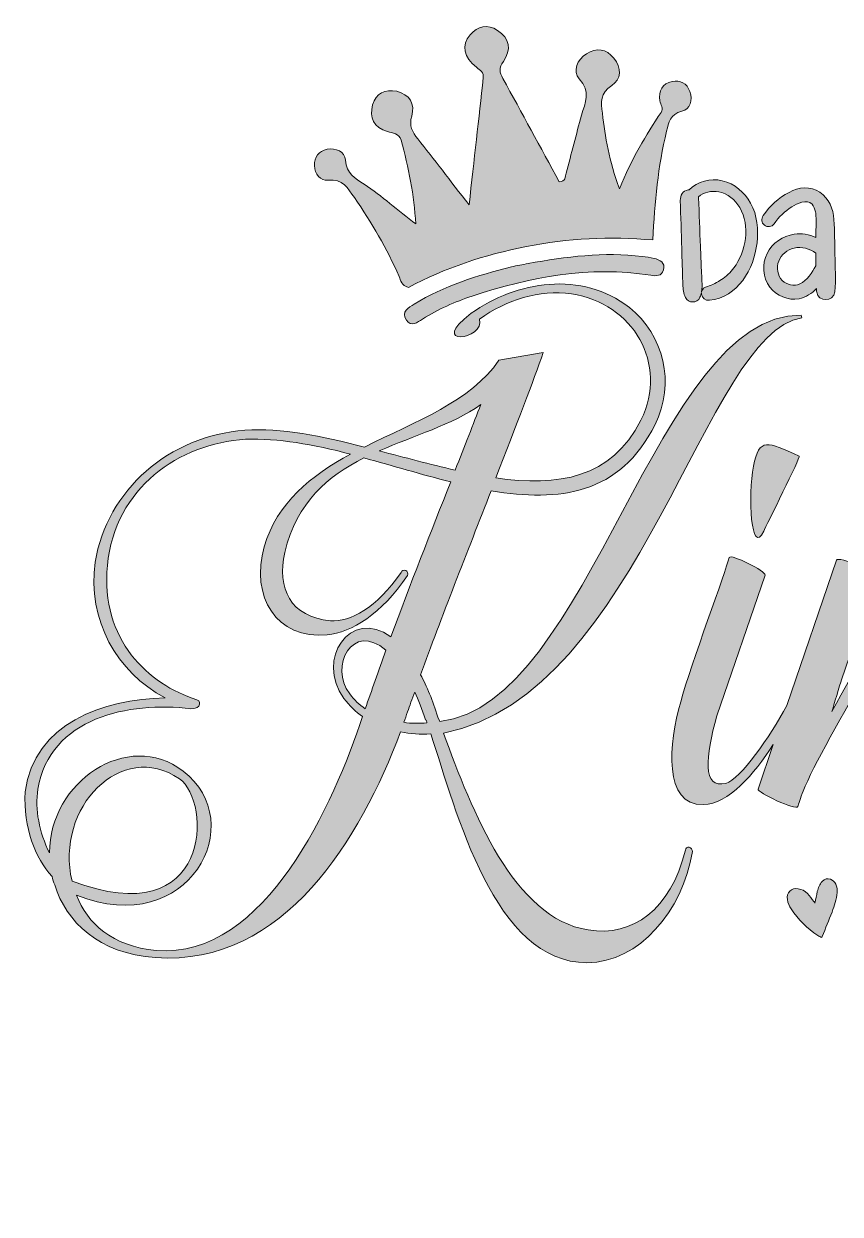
# Model space of a CAD drawing. Header units: inches. Extents: x 51 to 1030, y -1015 to -86.
# Drawn here: x 51 to 689, y -1015 to -86 of the extents above; entities that cross this region are included whole.
import ezdxf

# ---------------------------------------------------------------- set-up
doc = ezdxf.new("R2010")
doc.units = ezdxf.units.IN
doc.header["$MEASUREMENT"] = 0
doc.layers.add('Layer 1', color=7, linetype='Continuous')

# ---------------------------------------------------------------- blocks, each defined once
blk = doc.blocks.new('block 2')
at = {"layer": 'Layer 1', "true_color": 0xffffff}
h = blk.add_hatch(color=7, dxfattribs=at)
h.dxf.hatch_style = 2
edge = h.paths.add_edge_path()
edge.add_spline(control_points=[(288.86, -208.5), (300.47, -207.04), (304.36, -214.8), (309.37, -222.02), (322.89, -241.48), (334.76, -261.87), (344.27, -283.61), (345.65, -286.76), (346.2, -290.65), (351.51, -292.19), (379.96, -276.92), (411.08, -266.65), (443.63, -260.18), (476.07, -253.73), (508.71, -252.28), (542.31, -255.12), (543.97, -225.57), (546.27, -197.61), (553.05, -170.26), (554.79, -163.26), (555.87, -157), (564.91, -154.69), (571.66, -152.97), (573.7, -146.08), (571.24, -139.25), (568.97, -132.98), (563.76, -129.98), (557.43, -131.44), (549.91, -133.17), (546.36, -138.46), (547.9, -146.48), (548.47, -149.48), (550.76, -152.6), (548.82, -155.52), (536.92, -173.44), (525.58, -191.69), (516.32, -215.12), (508.26, -193.16), (505.17, -174.8), (502.93, -156.18), (501.89, -147.59), (500.8, -140.5), (510.34, -134.53), (517.79, -129.86), (518.1, -120.72), (512, -113.27), (506.03, -105.99), (498.27, -104.74), (490.52, -109.78), (483.37, -114.43), (479.48, -123.26), (484.96, -129.34), (493.95, -139.33), (489.48, -147.98), (486.75, -157.69), (482.52, -172.71), (478.75, -187.85), (474.72, -202.93), (473.98, -205.71), (474.35, -209.45), (469.29, -209.76), (454.7, -182.96), (440.07, -155.95), (425.25, -129.05), (422.64, -124.3), (422.11, -120.78), (425.67, -115.8), (432.16, -106.76), (430.51, -97.74), (421.17, -91.55), (413.45, -86.43), (405.65, -88.05), (399.68, -95.14), (392.85, -103.25), (394.62, -112.53), (404.59, -120.34), (407.56, -122.66), (410.49, -124.39), (410.01, -128.63), (406.47, -160.43), (402.9, -192.22), (398.93, -227.69), (383.98, -208.43), (371.61, -192.24), (358.93, -176.3), (354.6, -170.86), (351.87, -166.19), (354.19, -158.38), (356.96, -149.07), (352.36, -141.4), (342.52, -139.11), (333.59, -137.04), (326.09, -140.7), (323.65, -149.77), (321.01, -159.61), (324.48, -167.45), (335.15, -170.44), (339.43, -171.64), (344.34, -171.77), (345.8, -177.1), (351.63, -198.39), (356.08, -219.93), (357.31, -242.52), (343.39, -232.15), (331.02, -220.8), (317.02, -211.58), (310.04, -206.98), (303.02, -203.44), (302.43, -192.9), (302.04, -186.06), (294.89, -182.97), (288.03, -184.36), (281.73, -185.63), (278.1, -190.47), (278.2, -197.01), (278.31, -203.75), (282.85, -209.25), (288.86, -208.5)], knot_values=[0, 0, 0, 0, 1, 1, 1, 2, 2, 2, 3, 3, 3, 4, 4, 4, 5, 5, 5, 6, 6, 6, 7, 7, 7, 8, 8, 8, 9, 9, 9, 10, 10, 10, 11, 11, 11, 12, 12, 12, 13, 13, 13, 14, 14, 14, 15, 15, 15, 16, 16, 16, 17, 17, 17, 18, 18, 18, 19, 19, 19, 20, 20, 20, 21, 21, 21, 22, 22, 22, 23, 23, 23, 24, 24, 24, 25, 25, 25, 26, 26, 26, 27, 27, 27, 28, 28, 28, 29, 29, 29, 30, 30, 30, 31, 31, 31, 32, 32, 32, 33, 33, 33, 34, 34, 34, 35, 35, 35, 36, 36, 36, 37, 37, 37, 38, 38, 38, 39, 39, 39, 39], degree=3, periodic=1)
h = blk.add_hatch(color=7, dxfattribs=at)
h.dxf.hatch_style = 2
edge = h.paths.add_edge_path()
edge.add_spline(control_points=[(569.9, -216.06), (565.71, -216.84), (563.65, -220.15), (563.77, -224.19), (564.14, -236.74), (564.5, -249.28), (564.88, -261.82), (565.07, -267.94), (565.25, -274.05), (565.44, -280.17), (565.54, -283.38), (565.58, -286.6), (565.74, -289.81), (565.9, -293.06), (566.33, -296.98), (567.81, -299.92), (570.15, -304.56), (576.99, -304.86), (579.12, -299.81), (579.61, -298.65), (579.97, -297.43), (580.22, -296.18), (580.18, -296.6), (580.18, -297.04), (580.24, -297.5), (580.67, -300.53), (583.48, -302.47), (586.43, -302.16), (608.7, -299.86), (621.41, -277.87), (623.64, -257.42), (624.77, -247.02), (623.91, -235.74), (618.68, -226.48), (613.86, -217.95), (606.21, -211.15), (596.52, -208.87), (587.35, -206.72), (577.31, -209.4), (570.64, -215.98), (570.39, -215.99), (570.14, -216.02), (569.9, -216.06)], knot_values=[0, 0, 0, 0, 1, 1, 1, 2, 2, 2, 3, 3, 3, 4, 4, 4, 5, 5, 5, 6, 6, 6, 7, 7, 7, 8, 8, 8, 9, 9, 9, 10, 10, 10, 11, 11, 11, 12, 12, 12, 13, 13, 13, 14, 14, 14, 14], degree=3, periodic=1)
edge = h.paths.add_edge_path()
edge.add_spline(control_points=[(593.74, -217.5), (600.68, -218.72), (606.6, -223.88), (610.11, -229.81), (618.54, -244.02), (614.98, -264.06), (605.55, -276.92), (602.84, -280.61), (599.71, -283.46), (595.91, -286.07), (592.97, -288.09), (588.64, -290.37), (584.91, -291.31), (582.7, -291.86), (580.88, -293.36), (580.35, -295.45), (581.25, -290.11), (580.42, -284.18), (580.23, -279.02), (579.99, -272.75), (579.75, -266.49), (579.51, -260.22), (579.02, -247.55), (578.53, -234.87), (578.03, -222.19), (578.02, -221.92), (577.98, -221.65), (577.93, -221.39), (582.22, -217.78), (588.19, -216.53), (593.74, -217.5)], knot_values=[0, 0, 0, 0, 1, 1, 1, 2, 2, 2, 3, 3, 3, 4, 4, 4, 5, 5, 5, 6, 6, 6, 7, 7, 7, 8, 8, 8, 9, 9, 9, 10, 10, 10, 10], degree=3, periodic=1)
h = blk.add_hatch(color=7, dxfattribs=at)
h.dxf.hatch_style = 2
edge = h.paths.add_edge_path()
edge.add_spline(control_points=[(629.46, -243.61), (631.7, -245.29), (635.36, -244.96), (636.99, -242.55), (640.65, -237.14), (645.33, -232.68), (650.86, -229.19), (655.13, -226.49), (662.32, -222.99), (666.57, -227.15), (667.93, -228.48), (668.91, -231.36), (669.24, -233.1), (669.54, -234.67), (669.66, -236.26), (669.74, -237.85), (669.75, -238.09), (669.79, -239.72), (669.8, -239.58), (669.8, -240.35), (669.78, -241.11), (669.76, -241.88), (669.68, -245.64), (669.64, -249.4), (669.61, -253.16), (664.35, -250.78), (658.46, -249.78), (652.74, -250.6), (643.75, -251.88), (635.62, -257.47), (631.49, -265.59), (627.29, -273.84), (628.1, -284.46), (633.62, -291.9), (638.68, -298.71), (648.05, -302.61), (656.43, -300.93), (662.01, -299.81), (666.36, -296.87), (669.95, -293.06), (670.04, -293.95), (670.13, -294.83), (670.24, -295.71), (671.25, -303.6), (683.45, -303.66), (684.31, -295.64), (685.35, -286.05), (684.63, -276.14), (684.43, -266.51), (684.25, -257.43), (684.24, -248.32), (683.64, -239.24), (683.06, -230.59), (680.11, -222.86), (672.71, -217.89), (665.17, -212.81), (656.35, -213.72), (648.62, -217.93), (640.58, -222.3), (633.49, -228.43), (628.4, -236.07), (626.79, -238.49), (627.05, -241.79), (629.46, -243.61)], knot_values=[0, 0, 0, 0, 1, 1, 1, 2, 2, 2, 3, 3, 3, 4, 4, 4, 5, 5, 5, 6, 6, 6, 7, 7, 7, 8, 8, 8, 9, 9, 9, 10, 10, 10, 11, 11, 11, 12, 12, 12, 13, 13, 13, 14, 14, 14, 15, 15, 15, 16, 16, 16, 17, 17, 17, 18, 18, 18, 19, 19, 19, 20, 20, 20, 21, 21, 21, 21], degree=3, periodic=1)
edge = h.paths.add_edge_path()
edge.add_spline(control_points=[(669.58, -266.59), (669.58, -269.45), (669.53, -272.33), (669.49, -275.22), (666.45, -280.58), (662.96, -286.67), (657.13, -289.34), (652.54, -291.44), (647.02, -290.32), (643.34, -286.66), (639.55, -282.89), (638.63, -276.66), (640.57, -271.63), (642.54, -266.49), (647.39, -262.69), (652.53, -261.49), (658.65, -260.07), (664.67, -261.87), (669.58, -265.47), (669.58, -265.84), (669.58, -266.22), (669.58, -266.59)], knot_values=[0, 0, 0, 0, 1, 1, 1, 2, 2, 2, 3, 3, 3, 4, 4, 4, 5, 5, 5, 6, 6, 6, 7, 7, 7, 7], degree=3, periodic=1)
h = blk.add_hatch(color=7, dxfattribs=at)
h.dxf.hatch_style = 2
edge = h.paths.add_edge_path()
edge.add_spline(control_points=[(534.09, -268.01), (504.07, -264.22), (474.51, -268.24), (445.05, -273.52), (440.68, -274.38), (436.26, -275.05), (431.94, -276.13), (405.48, -282.73), (379.53, -290.77), (356.07, -305.14), (351.7, -307.81), (345.7, -311.12), (350, -317.59), (353.87, -323.42), (358.51, -319.42), (362.68, -316.79), (374.8, -309.14), (387.83, -303.35), (401.39, -298.89), (446.73, -283.96), (492.81, -275.14), (540.77, -282.63), (545.01, -283.29), (549.25, -283.51), (550.63, -278.49), (552.24, -272.63), (547.9, -270.61), (543.33, -269.44), (540.32, -268.67), (537.18, -268.41), (534.09, -268.01)], knot_values=[0, 0, 0, 0, 1, 1, 1, 2, 2, 2, 3, 3, 3, 4, 4, 4, 5, 5, 5, 6, 6, 6, 7, 7, 7, 8, 8, 8, 9, 9, 9, 10, 10, 10, 10], degree=3, periodic=1)
h = blk.add_hatch(color=7, dxfattribs=at)
h.dxf.hatch_style = 2
edge = h.paths.add_edge_path()
edge.add_spline(control_points=[(570.72, -728.78), (569.22, -728.78), (567.71, -729.78), (567.71, -731.29), (556.17, -777.95), (526.57, -799.03), (491.94, -793.51), (433.74, -784.48), (401.12, -700.68), (379.05, -639.97), (532.59, -609.36), (583.27, -326.86), (658.53, -315.82), (658.53, -315.82), (658.03, -313.82), (658.03, -313.82), (545.13, -312.31), (493.45, -617.89), (376.04, -630.94), (376.04, -630.94), (374.53, -627.42), (374.53, -627.42), (370.52, -614.38), (366, -603.34), (360.98, -594.31), (377.04, -550.65), (397.61, -497.97), (416.18, -450.8), (469.37, -459.83), (516.53, -453.81), (544.13, -399.12), (560.18, -367), (550.65, -328.87), (524.06, -307.8), (486.93, -278.69), (435.75, -287.22), (400.62, -312.31), (365.5, -338.4), (411.66, -333.39), (407.15, -316.83), (428.22, -301.77), (453.31, -293.75), (478.9, -297.26), (527.07, -304.28), (554.67, -351.95), (533.09, -395.6), (510.01, -441.26), (468.36, -447.79), (419.69, -440.76), (435.75, -400.12), (449.29, -364.49), (456.82, -342.92), (456.82, -342.92), (422.2, -348.94), (422.2, -348.94), (400.62, -381.05), (356.97, -396.61), (317.33, -416.68), (284.21, -408.15), (252.1, -401.63), (224, -403.63), (165.29, -407.65), (116.12, -450.3), (107.09, -506.5), (101.07, -551.65), (123.65, -592.3), (161.78, -612.37), (113.11, -613.37), (59.42, -632.44), (52.4, -685.63), (51.39, -714.23), (59.92, -736.81), (73.47, -751.86), (73.97, -753.87), (74.47, -756.38), (75.48, -758.38), (84.51, -786.98), (109.6, -812.07), (154.25, -815.08), (254.61, -822.11), (314.32, -721.75), (345.43, -638.96), (352.96, -640.47), (360.98, -640.97), (369.01, -640.47), (389.08, -701.68), (418.69, -819.1), (490.94, -819.1), (532.08, -818.6), (565.2, -778.96), (573.23, -732.29), (573.23, -730.79), (572.23, -729.28), (570.72, -728.78)], knot_values=[0, 0, 0, 0, 1, 1, 1, 2, 2, 2, 3, 3, 3, 4, 4, 4, 5, 5, 5, 6, 6, 6, 7, 7, 7, 8, 8, 8, 9, 9, 9, 10, 10, 10, 11, 11, 11, 12, 12, 12, 13, 13, 13, 14, 14, 14, 15, 15, 15, 16, 16, 16, 17, 17, 17, 18, 18, 18, 19, 19, 19, 20, 20, 20, 21, 21, 21, 22, 22, 22, 23, 23, 23, 24, 24, 24, 25, 25, 25, 26, 26, 26, 27, 27, 27, 28, 28, 28, 29, 29, 29, 30, 30, 30, 31, 31, 31, 31], degree=3, periodic=1)
edge = h.paths.add_edge_path()
edge.add_spline(control_points=[(408.15, -383.56), (402.13, -398.62), (395.6, -415.68), (388.08, -434.74), (368.51, -430.23), (348.44, -424.71), (328.87, -419.69), (355.96, -407.65), (385.07, -399.62), (408.15, -383.56)], knot_values=[0, 0, 0, 0, 1, 1, 1, 2, 2, 2, 3, 3, 3, 3], degree=3, periodic=1)
edge = h.paths.add_edge_path()
edge.add_spline(control_points=[(172.82, -675.59), (198.41, -693.15), (198.41, -797.02), (89.02, -755.37), (75.48, -698.17), (127.66, -644.48), (172.82, -675.59)], knot_values=[0, 0, 0, 0, 1, 1, 1, 2, 2, 2, 2], degree=3, periodic=1)
edge = h.paths.add_edge_path()
edge.add_spline(control_points=[(317.83, -620.9), (313.32, -617.89), (309.3, -613.87), (305.79, -609.36), (289.23, -587.78), (308.3, -552.66), (333.89, -575.24), (328.37, -591.3), (322.85, -606.85), (317.83, -620.9)], knot_values=[0, 0, 0, 0, 1, 1, 1, 2, 2, 2, 3, 3, 3, 3], degree=3, periodic=1)
edge = h.paths.add_edge_path()
edge.add_spline(control_points=[(337.9, -564.7), (306.29, -542.12), (278.69, -582.26), (301.27, -612.87), (305.79, -618.39), (310.3, -623.41), (315.82, -626.92), (293.74, -693.15), (240.06, -816.59), (154.75, -809.56), (120.13, -806.05), (101.07, -788.49), (92.54, -766.41), (180.85, -801.54), (228.01, -709.21), (175.83, -669.57), (132.18, -636.45), (71.46, -678.1), (71.46, -733.3), (63.43, -717.74), (59.92, -699.18), (62.43, -683.62), (71.46, -627.92), (133.68, -614.88), (181.85, -620.9), (184.36, -620.9), (186.37, -620.4), (187.87, -618.89), (189.38, -616.89), (188.88, -614.88), (186.37, -613.87), (148.74, -601.83), (111.1, -567.21), (116.62, -509), (122.64, -448.29), (172.32, -414.17), (224.5, -410.66), (249.59, -409.65), (277.69, -414.67), (306.29, -422.2), (275.68, -439.26), (249.09, -459.83), (239.05, -494.45), (228.01, -533.09), (248.59, -567.21), (288.23, -563.2), (307.29, -561.19), (330.37, -547.14), (350.95, -517.03), (351.45, -515.53), (350.95, -513.52), (349.44, -513.02), (347.94, -512.52), (346.43, -513.02), (345.93, -514.52), (326.36, -542.12), (306.29, -553.66), (290.74, -552.16), (259.62, -549.65), (248.59, -526.57), (255.11, -498.97), (264.64, -459.33), (288.73, -439.26), (316.83, -425.21), (339.41, -431.23), (361.99, -438.26), (384.57, -443.77), (369.51, -481.91), (352.45, -525.06), (337.9, -564.7)], knot_values=[0, 0, 0, 0, 1, 1, 1, 2, 2, 2, 3, 3, 3, 4, 4, 4, 5, 5, 5, 6, 6, 6, 7, 7, 7, 8, 8, 8, 9, 9, 9, 10, 10, 10, 11, 11, 11, 12, 12, 12, 13, 13, 13, 14, 14, 14, 15, 15, 15, 16, 16, 16, 17, 17, 17, 18, 18, 18, 19, 19, 19, 20, 20, 20, 21, 21, 21, 22, 22, 22, 23, 23, 23, 23], degree=3, periodic=1)
edge = h.paths.add_edge_path()
edge.add_spline(control_points=[(347.94, -631.44), (348.94, -628.93), (349.94, -625.92), (350.95, -623.41), (352.45, -618.39), (354.46, -613.37), (356.47, -607.85), (359.48, -613.87), (361.99, -621.4), (365, -629.43), (365.5, -629.93), (366, -630.94), (366, -631.94), (359.98, -632.44), (353.96, -632.44), (347.94, -631.44)], knot_values=[0, 0, 0, 0, 1, 1, 1, 2, 2, 2, 3, 3, 3, 4, 4, 4, 5, 5, 5, 5], degree=3, periodic=1)
h = blk.add_hatch(color=7, dxfattribs=at)
h.dxf.hatch_style = 2
edge = h.paths.add_edge_path()
edge.add_spline(control_points=[(620.91, -431.73), (616.39, -454.31), (618.9, -502.98), (628.93, -482.41), (630.44, -478.4), (658.04, -424.21), (656.53, -423.7), (631.44, -412.66), (625.42, -408.65), (620.91, -431.73)], knot_values=[0, 0, 0, 0, 1, 1, 1, 2, 2, 2, 3, 3, 3, 3], degree=3, periodic=1)
h = blk.add_hatch(color=7, dxfattribs=at)
h.dxf.hatch_style = 2
edge = h.paths.add_edge_path()
edge.add_spline(control_points=[(1022.32, -602.33), (1020.81, -601.83), (1019.3, -602.33), (1018.8, -603.84), (997.23, -646.49), (975.15, -661.04), (940.53, -681.61), (954.58, -637.46), (969.13, -592.3), (979.67, -561.19), (977.16, -556.17), (957.09, -546.14), (952.07, -548.14), (944.04, -570.72), (935.01, -595.81), (925.98, -620.4), (907.41, -654.02), (884.83, -685.63), (863.26, -684.12), (821.11, -682.11), (904.4, -470.37), (946.55, -517.03), (951.06, -522.05), (952.07, -530.58), (952.57, -539.61), (952.57, -541.12), (953.57, -542.62), (955.58, -542.62), (957.09, -542.62), (958.09, -541.12), (958.09, -539.61), (958.59, -511.51), (944.54, -495.96), (916.44, -500.97), (882.32, -507.5), (848.7, -549.65), (831.64, -596.31), (825.65, -612.29), (821.89, -627.69), (820.52, -641.38), (808.16, -660.53), (793.23, -678.47), (784.98, -680.61), (756.38, -688.14), (767.42, -659.54), (786.49, -604.84), (811.58, -532.59), (810.07, -507.5), (783.98, -505.49), (756.38, -502.98), (718.75, -555.17), (682.12, -622.91), (683.63, -618.89), (688.14, -601.83), (689.65, -598.32), (689.65, -598.32), (717.24, -518.04), (717.24, -518.04), (717.75, -516.03), (687.14, -500.97), (685.63, -504.99), (685.63, -504.99), (646.79, -618.35), (646.79, -618.35), (633.75, -643.01), (610.7, -675.73), (599.33, -679.1), (580.76, -683.62), (583.27, -658.53), (592.3, -626.42), (592.3, -626.42), (629.94, -516.53), (629.94, -516.53), (630.94, -514.02), (603.35, -499.47), (601.84, -502.98), (599.83, -513.02), (571.73, -586.28), (564.21, -615.38), (554.67, -647.99), (550.16, -696.67), (581.77, -695.66), (601.34, -695.37), (621.4, -672.13), (636.35, -648.8), (636.35, -648.8), (624.42, -683.62), (624.42, -683.62), (623.41, -686.13), (654.52, -700.68), (655.53, -697.17), (656.03, -695.16), (657.53, -690.64), (659.54, -685.13), (675.6, -647.49), (750.36, -517.03), (766.92, -523.56), (783.48, -530.08), (761.9, -584.77), (755.38, -600.33), (727.78, -666.56), (731.8, -697.17), (767.42, -697.67), (786.31, -697.67), (805.34, -676.45), (819.94, -654.18), (820.37, -678.36), (830.14, -694.66), (850.71, -694.66), (880.82, -695.16), (900.89, -672.08), (914.43, -652.01), (905.4, -677.1), (898.38, -695.16), (893.86, -707.71), (738.82, -794.51), (716.74, -937.52), (743.84, -976.15), (771.43, -1015.29), (839.17, -987.19), (902.89, -798.52), (910.42, -776.95), (922.97, -736.31), (937.01, -692.65), (973.64, -670.57), (1004.76, -652.01), (1023.82, -606.35), (1024.32, -604.84), (1023.82, -602.84), (1022.32, -602.33)], knot_values=[0, 0, 0, 0, 1, 1, 1, 2, 2, 2, 3, 3, 3, 4, 4, 4, 5, 5, 5, 6, 6, 6, 7, 7, 7, 8, 8, 8, 9, 9, 9, 10, 10, 10, 11, 11, 11, 12, 12, 12, 13, 13, 13, 14, 14, 14, 15, 15, 15, 16, 16, 16, 17, 17, 17, 18, 18, 18, 19, 19, 19, 20, 20, 20, 21, 21, 21, 22, 22, 22, 23, 23, 23, 24, 24, 24, 25, 25, 25, 26, 26, 26, 27, 27, 27, 28, 28, 28, 29, 29, 29, 30, 30, 30, 31, 31, 31, 32, 32, 32, 33, 33, 33, 34, 34, 34, 35, 35, 35, 36, 36, 36, 37, 37, 37, 38, 38, 38, 39, 39, 39, 40, 40, 40, 41, 41, 41, 42, 42, 42, 43, 43, 43, 43], degree=3, periodic=1)
edge = h.paths.add_edge_path()
edge.add_spline(control_points=[(749.35, -970.13), (726.77, -938.52), (757.88, -791), (890.35, -719.75), (824.12, -946.05), (767.92, -996.73), (749.35, -970.13)], knot_values=[0, 0, 0, 0, 1, 1, 1, 2, 2, 2, 2], degree=3, periodic=1)
h = blk.add_hatch(color=7, dxfattribs=at)
h.dxf.hatch_style = 2
edge = h.paths.add_edge_path()
edge.add_spline(control_points=[(680.93, -753.95), (678.75, -752.96), (676.36, -753.65), (674.5, -755.66), (672.44, -757.89), (671.41, -760.66), (670.7, -763.53), (669.99, -766.43), (669.49, -769.39), (668.85, -772.58), (668.5, -772.03), (668.27, -771.63), (667.99, -771.27), (666.32, -769.16), (664.76, -766.94), (662.93, -764.98), (661.05, -762.96), (658.58, -761.82), (655.85, -761.29), (650.42, -760.26), (646.34, -764.39), (647.33, -769.83), (647.8, -772.47), (648.89, -774.82), (650.29, -777.04), (655.67, -785.55), (662.84, -792.3), (671.14, -797.89), (672.06, -798.52), (673.14, -798.92), (674.16, -799.43), (674.38, -799.05), (674.53, -798.85), (674.62, -798.63), (677.16, -792.25), (679.65, -785.86), (682.23, -779.49), (684.21, -774.61), (685.65, -769.61), (686.15, -764.35), (686.37, -762.09), (686.09, -759.95), (685.14, -757.89), (684.27, -756), (682.75, -754.77), (680.93, -753.95)], knot_values=[0, 0, 0, 0, 1, 1, 1, 2, 2, 2, 3, 3, 3, 4, 4, 4, 5, 5, 5, 6, 6, 6, 7, 7, 7, 8, 8, 8, 9, 9, 9, 10, 10, 10, 11, 11, 11, 12, 12, 12, 13, 13, 13, 14, 14, 14, 15, 15, 15, 15], degree=3, periodic=1)
at = {"layer": 'Layer 1', "lineweight": 0}
for points, knots in [([(288.86, -208.5), (300.47, -207.04), (304.36, -214.8), (309.37, -222.02), (322.89, -241.48), (334.76, -261.87), (344.27, -283.61), (345.65, -286.76), (346.2, -290.65), (351.51, -292.19), (379.96, -276.92), (411.08, -266.65), (443.63, -260.18), (476.07, -253.73), (508.71, -252.28), (542.31, -255.12), (543.97, -225.57), (546.27, -197.61), (553.05, -170.26), (554.79, -163.26), (555.87, -157), (564.91, -154.69), (571.66, -152.97), (573.7, -146.08), (571.24, -139.25), (568.97, -132.98), (563.76, -129.98), (557.43, -131.44), (549.91, -133.17), (546.36, -138.46), (547.9, -146.48), (548.47, -149.48), (550.76, -152.6), (548.82, -155.52), (536.92, -173.44), (525.58, -191.69), (516.32, -215.12), (508.26, -193.16), (505.17, -174.8), (502.93, -156.18), (501.89, -147.59), (500.8, -140.5), (510.34, -134.53), (517.79, -129.86), (518.1, -120.72), (512, -113.27), (506.03, -105.99), (498.27, -104.74), (490.52, -109.78), (483.37, -114.43), (479.48, -123.26), (484.96, -129.34), (493.95, -139.33), (489.48, -147.98), (486.75, -157.69), (482.52, -172.71), (478.75, -187.85), (474.72, -202.93), (473.98, -205.71), (474.35, -209.45), (469.29, -209.76), (454.7, -182.96), (440.07, -155.95), (425.25, -129.05), (422.64, -124.3), (422.11, -120.78), (425.67, -115.8), (432.16, -106.76), (430.51, -97.74), (421.17, -91.55), (413.45, -86.43), (405.65, -88.05), (399.68, -95.14), (392.85, -103.25), (394.62, -112.53), (404.59, -120.34), (407.56, -122.66), (410.49, -124.39), (410.01, -128.63), (406.47, -160.43), (402.9, -192.22), (398.93, -227.69), (383.98, -208.43), (371.61, -192.24), (358.93, -176.3), (354.6, -170.86), (351.87, -166.19), (354.19, -158.38), (356.96, -149.07), (352.36, -141.4), (342.52, -139.11), (333.59, -137.04), (326.09, -140.7), (323.65, -149.77), (321.01, -159.61), (324.48, -167.45), (335.15, -170.44), (339.43, -171.64), (344.34, -171.77), (345.8, -177.1), (351.63, -198.39), (356.08, -219.93), (357.31, -242.52), (343.39, -232.15), (331.02, -220.8), (317.02, -211.58), (310.04, -206.98), (303.02, -203.44), (302.43, -192.9), (302.04, -186.06), (294.89, -182.97), (288.03, -184.36), (281.73, -185.63), (278.1, -190.47), (278.2, -197.01), (278.31, -203.75), (282.85, -209.25), (288.86, -208.5)], [0, 0, 0, 0, 1, 1, 1, 2, 2, 2, 3, 3, 3, 4, 4, 4, 5, 5, 5, 6, 6, 6, 7, 7, 7, 8, 8, 8, 9, 9, 9, 10, 10, 10, 11, 11, 11, 12, 12, 12, 13, 13, 13, 14, 14, 14, 15, 15, 15, 16, 16, 16, 17, 17, 17, 18, 18, 18, 19, 19, 19, 20, 20, 20, 21, 21, 21, 22, 22, 22, 23, 23, 23, 24, 24, 24, 25, 25, 25, 26, 26, 26, 27, 27, 27, 28, 28, 28, 29, 29, 29, 30, 30, 30, 31, 31, 31, 32, 32, 32, 33, 33, 33, 34, 34, 34, 35, 35, 35, 36, 36, 36, 37, 37, 37, 38, 38, 38, 39, 39, 39, 39]), ([(569.9, -216.06), (565.71, -216.84), (563.65, -220.15), (563.77, -224.19), (564.14, -236.74), (564.5, -249.28), (564.88, -261.82), (565.07, -267.94), (565.25, -274.05), (565.44, -280.17), (565.54, -283.38), (565.58, -286.6), (565.74, -289.81), (565.9, -293.06), (566.33, -296.98), (567.81, -299.92), (570.15, -304.56), (576.99, -304.86), (579.12, -299.81), (579.61, -298.65), (579.97, -297.43), (580.22, -296.18), (580.18, -296.6), (580.18, -297.04), (580.24, -297.5), (580.67, -300.53), (583.48, -302.47), (586.43, -302.16), (608.7, -299.86), (621.41, -277.87), (623.64, -257.42), (624.77, -247.02), (623.91, -235.74), (618.68, -226.48), (613.86, -217.95), (606.21, -211.15), (596.52, -208.87), (587.35, -206.72), (577.31, -209.4), (570.64, -215.98), (570.39, -215.99), (570.14, -216.02), (569.9, -216.06)], [0, 0, 0, 0, 1, 1, 1, 2, 2, 2, 3, 3, 3, 4, 4, 4, 5, 5, 5, 6, 6, 6, 7, 7, 7, 8, 8, 8, 9, 9, 9, 10, 10, 10, 11, 11, 11, 12, 12, 12, 13, 13, 13, 14, 14, 14, 14]), ([(629.46, -243.61), (631.7, -245.29), (635.36, -244.96), (636.99, -242.55), (640.65, -237.14), (645.33, -232.68), (650.86, -229.19), (655.13, -226.49), (662.32, -222.99), (666.57, -227.15), (667.93, -228.48), (668.91, -231.36), (669.24, -233.1), (669.54, -234.67), (669.66, -236.26), (669.74, -237.85), (669.75, -238.09), (669.79, -239.72), (669.8, -239.58), (669.8, -240.35), (669.78, -241.11), (669.76, -241.88), (669.68, -245.64), (669.64, -249.4), (669.61, -253.16), (664.35, -250.78), (658.46, -249.78), (652.74, -250.6), (643.75, -251.88), (635.62, -257.47), (631.49, -265.59), (627.29, -273.84), (628.1, -284.46), (633.62, -291.9), (638.68, -298.71), (648.05, -302.61), (656.43, -300.93), (662.01, -299.81), (666.36, -296.87), (669.95, -293.06), (670.04, -293.95), (670.13, -294.83), (670.24, -295.71), (671.25, -303.6), (683.45, -303.66), (684.31, -295.64), (685.35, -286.05), (684.63, -276.14), (684.43, -266.51), (684.25, -257.43), (684.24, -248.32), (683.64, -239.24), (683.06, -230.59), (680.11, -222.86), (672.71, -217.89), (665.17, -212.81), (656.35, -213.72), (648.62, -217.93), (640.58, -222.3), (633.49, -228.43), (628.4, -236.07), (626.79, -238.49), (627.05, -241.79), (629.46, -243.61)], [0, 0, 0, 0, 1, 1, 1, 2, 2, 2, 3, 3, 3, 4, 4, 4, 5, 5, 5, 6, 6, 6, 7, 7, 7, 8, 8, 8, 9, 9, 9, 10, 10, 10, 11, 11, 11, 12, 12, 12, 13, 13, 13, 14, 14, 14, 15, 15, 15, 16, 16, 16, 17, 17, 17, 18, 18, 18, 19, 19, 19, 20, 20, 20, 21, 21, 21, 21]), ([(593.74, -217.5), (600.68, -218.72), (606.6, -223.88), (610.11, -229.81), (618.54, -244.02), (614.98, -264.06), (605.55, -276.92), (602.84, -280.61), (599.71, -283.46), (595.91, -286.07), (592.97, -288.09), (588.64, -290.37), (584.91, -291.31), (582.7, -291.86), (580.88, -293.36), (580.35, -295.45), (581.25, -290.11), (580.42, -284.18), (580.23, -279.02), (579.99, -272.75), (579.75, -266.49), (579.51, -260.22), (579.02, -247.55), (578.53, -234.87), (578.03, -222.19), (578.02, -221.92), (577.98, -221.65), (577.93, -221.39), (582.22, -217.78), (588.19, -216.53), (593.74, -217.5)], [0, 0, 0, 0, 1, 1, 1, 2, 2, 2, 3, 3, 3, 4, 4, 4, 5, 5, 5, 6, 6, 6, 7, 7, 7, 8, 8, 8, 9, 9, 9, 10, 10, 10, 10]), ([(669.58, -266.59), (669.58, -269.45), (669.53, -272.33), (669.49, -275.22), (666.45, -280.58), (662.96, -286.67), (657.13, -289.34), (652.54, -291.44), (647.02, -290.32), (643.34, -286.66), (639.55, -282.89), (638.63, -276.66), (640.57, -271.63), (642.54, -266.49), (647.39, -262.69), (652.53, -261.49), (658.65, -260.07), (664.67, -261.87), (669.58, -265.47), (669.58, -265.84), (669.58, -266.22), (669.58, -266.59)], [0, 0, 0, 0, 1, 1, 1, 2, 2, 2, 3, 3, 3, 4, 4, 4, 5, 5, 5, 6, 6, 6, 7, 7, 7, 7]), ([(534.09, -268.01), (504.07, -264.22), (474.51, -268.24), (445.05, -273.52), (440.68, -274.38), (436.26, -275.05), (431.94, -276.13), (405.48, -282.73), (379.53, -290.77), (356.07, -305.14), (351.7, -307.81), (345.7, -311.12), (350, -317.59), (353.87, -323.42), (358.51, -319.42), (362.68, -316.79), (374.8, -309.14), (387.83, -303.35), (401.39, -298.89), (446.73, -283.96), (492.81, -275.14), (540.77, -282.63), (545.01, -283.29), (549.25, -283.51), (550.63, -278.49), (552.24, -272.63), (547.9, -270.61), (543.33, -269.44), (540.32, -268.67), (537.18, -268.41), (534.09, -268.01)], [0, 0, 0, 0, 1, 1, 1, 2, 2, 2, 3, 3, 3, 4, 4, 4, 5, 5, 5, 6, 6, 6, 7, 7, 7, 8, 8, 8, 9, 9, 9, 10, 10, 10, 10]), ([(570.72, -728.78), (569.22, -728.78), (567.71, -729.78), (567.71, -731.29), (556.17, -777.95), (526.57, -799.03), (491.94, -793.51), (433.74, -784.48), (401.12, -700.68), (379.05, -639.97), (532.59, -609.36), (583.27, -326.86), (658.53, -315.82), (658.53, -315.82), (658.03, -313.82), (658.03, -313.82), (545.13, -312.31), (493.45, -617.89), (376.04, -630.94), (376.04, -630.94), (374.53, -627.42), (374.53, -627.42), (370.52, -614.38), (366, -603.34), (360.98, -594.31), (377.04, -550.65), (397.61, -497.97), (416.18, -450.8), (469.37, -459.83), (516.53, -453.81), (544.13, -399.12), (560.18, -367), (550.65, -328.87), (524.06, -307.8), (486.93, -278.69), (435.75, -287.22), (400.62, -312.31), (365.5, -338.4), (411.66, -333.39), (407.15, -316.83), (428.22, -301.77), (453.31, -293.75), (478.9, -297.26), (527.07, -304.28), (554.67, -351.95), (533.09, -395.6), (510.01, -441.26), (468.36, -447.79), (419.69, -440.76), (435.75, -400.12), (449.29, -364.49), (456.82, -342.92), (456.82, -342.92), (422.2, -348.94), (422.2, -348.94), (400.62, -381.05), (356.97, -396.61), (317.33, -416.68), (284.21, -408.15), (252.1, -401.63), (224, -403.63), (165.29, -407.65), (116.12, -450.3), (107.09, -506.5), (101.07, -551.65), (123.65, -592.3), (161.78, -612.37), (113.11, -613.37), (59.42, -632.44), (52.4, -685.63), (51.39, -714.23), (59.92, -736.81), (73.47, -751.86), (73.97, -753.87), (74.47, -756.38), (75.48, -758.38), (84.51, -786.98), (109.6, -812.07), (154.25, -815.08), (254.61, -822.11), (314.32, -721.75), (345.43, -638.96), (352.96, -640.47), (360.98, -640.97), (369.01, -640.47), (389.08, -701.68), (418.69, -819.1), (490.94, -819.1), (532.08, -818.6), (565.2, -778.96), (573.23, -732.29), (573.23, -730.79), (572.23, -729.28), (570.72, -728.78)], [0, 0, 0, 0, 1, 1, 1, 2, 2, 2, 3, 3, 3, 4, 4, 4, 5, 5, 5, 6, 6, 6, 7, 7, 7, 8, 8, 8, 9, 9, 9, 10, 10, 10, 11, 11, 11, 12, 12, 12, 13, 13, 13, 14, 14, 14, 15, 15, 15, 16, 16, 16, 17, 17, 17, 18, 18, 18, 19, 19, 19, 20, 20, 20, 21, 21, 21, 22, 22, 22, 23, 23, 23, 24, 24, 24, 25, 25, 25, 26, 26, 26, 27, 27, 27, 28, 28, 28, 29, 29, 29, 30, 30, 30, 31, 31, 31, 31]), ([(408.15, -383.56), (402.13, -398.62), (395.6, -415.68), (388.08, -434.74), (368.51, -430.23), (348.44, -424.71), (328.87, -419.69), (355.96, -407.65), (385.07, -399.62), (408.15, -383.56)], [0, 0, 0, 0, 1, 1, 1, 2, 2, 2, 3, 3, 3, 3]), ([(620.91, -431.73), (616.39, -454.31), (618.9, -502.98), (628.93, -482.41), (630.44, -478.4), (658.04, -424.21), (656.53, -423.7), (631.44, -412.66), (625.42, -408.65), (620.91, -431.73)], [0, 0, 0, 0, 1, 1, 1, 2, 2, 2, 3, 3, 3, 3]), ([(337.9, -564.7), (306.29, -542.12), (278.69, -582.26), (301.27, -612.87), (305.79, -618.39), (310.3, -623.41), (315.82, -626.92), (293.74, -693.15), (240.06, -816.59), (154.75, -809.56), (120.13, -806.05), (101.07, -788.49), (92.54, -766.41), (180.85, -801.54), (228.01, -709.21), (175.83, -669.57), (132.18, -636.45), (71.46, -678.1), (71.46, -733.3), (63.43, -717.74), (59.92, -699.18), (62.43, -683.62), (71.46, -627.92), (133.68, -614.88), (181.85, -620.9), (184.36, -620.9), (186.37, -620.4), (187.87, -618.89), (189.38, -616.89), (188.88, -614.88), (186.37, -613.87), (148.74, -601.83), (111.1, -567.21), (116.62, -509), (122.64, -448.29), (172.32, -414.17), (224.5, -410.66), (249.59, -409.65), (277.69, -414.67), (306.29, -422.2), (275.68, -439.26), (249.09, -459.83), (239.05, -494.45), (228.01, -533.09), (248.59, -567.21), (288.23, -563.2), (307.29, -561.19), (330.37, -547.14), (350.95, -517.03), (351.45, -515.53), (350.95, -513.52), (349.44, -513.02), (347.94, -512.52), (346.43, -513.02), (345.93, -514.52), (326.36, -542.12), (306.29, -553.66), (290.74, -552.16), (259.62, -549.65), (248.59, -526.57), (255.11, -498.97), (264.64, -459.33), (288.73, -439.26), (316.83, -425.21), (339.41, -431.23), (361.99, -438.26), (384.57, -443.77), (369.51, -481.91), (352.45, -525.06), (337.9, -564.7)], [0, 0, 0, 0, 1, 1, 1, 2, 2, 2, 3, 3, 3, 4, 4, 4, 5, 5, 5, 6, 6, 6, 7, 7, 7, 8, 8, 8, 9, 9, 9, 10, 10, 10, 11, 11, 11, 12, 12, 12, 13, 13, 13, 14, 14, 14, 15, 15, 15, 16, 16, 16, 17, 17, 17, 18, 18, 18, 19, 19, 19, 20, 20, 20, 21, 21, 21, 22, 22, 22, 23, 23, 23, 23]), ([(1022.32, -602.33), (1020.81, -601.83), (1019.3, -602.33), (1018.8, -603.84), (997.23, -646.49), (975.15, -661.04), (940.53, -681.61), (954.58, -637.46), (969.13, -592.3), (979.67, -561.19), (977.16, -556.17), (957.09, -546.14), (952.07, -548.14), (944.04, -570.72), (935.01, -595.81), (925.98, -620.4), (907.41, -654.02), (884.83, -685.63), (863.26, -684.12), (821.11, -682.11), (904.4, -470.37), (946.55, -517.03), (951.06, -522.05), (952.07, -530.58), (952.57, -539.61), (952.57, -541.12), (953.57, -542.62), (955.58, -542.62), (957.09, -542.62), (958.09, -541.12), (958.09, -539.61), (958.59, -511.51), (944.54, -495.96), (916.44, -500.97), (882.32, -507.5), (848.7, -549.65), (831.64, -596.31), (825.65, -612.29), (821.89, -627.69), (820.52, -641.38), (808.16, -660.53), (793.23, -678.47), (784.98, -680.61), (756.38, -688.14), (767.42, -659.54), (786.49, -604.84), (811.58, -532.59), (810.07, -507.5), (783.98, -505.49), (756.38, -502.98), (718.75, -555.17), (682.12, -622.91), (683.63, -618.89), (688.14, -601.83), (689.65, -598.32), (689.65, -598.32), (717.24, -518.04), (717.24, -518.04), (717.75, -516.03), (687.14, -500.97), (685.63, -504.99), (685.63, -504.99), (646.79, -618.35), (646.79, -618.35), (633.75, -643.01), (610.7, -675.73), (599.33, -679.1), (580.76, -683.62), (583.27, -658.53), (592.3, -626.42), (592.3, -626.42), (629.94, -516.53), (629.94, -516.53), (630.94, -514.02), (603.35, -499.47), (601.84, -502.98), (599.83, -513.02), (571.73, -586.28), (564.21, -615.38), (554.67, -647.99), (550.16, -696.67), (581.77, -695.66), (601.34, -695.37), (621.4, -672.13), (636.35, -648.8), (636.35, -648.8), (624.42, -683.62), (624.42, -683.62), (623.41, -686.13), (654.52, -700.68), (655.53, -697.17), (656.03, -695.16), (657.53, -690.64), (659.54, -685.13), (675.6, -647.49), (750.36, -517.03), (766.92, -523.56), (783.48, -530.08), (761.9, -584.77), (755.38, -600.33), (727.78, -666.56), (731.8, -697.17), (767.42, -697.67), (786.31, -697.67), (805.34, -676.45), (819.94, -654.18), (820.37, -678.36), (830.14, -694.66), (850.71, -694.66), (880.82, -695.16), (900.89, -672.08), (914.43, -652.01), (905.4, -677.1), (898.38, -695.16), (893.86, -707.71), (738.82, -794.51), (716.74, -937.52), (743.84, -976.15), (771.43, -1015.29), (839.17, -987.19), (902.89, -798.52), (910.42, -776.95), (922.97, -736.31), (937.01, -692.65), (973.64, -670.57), (1004.76, -652.01), (1023.82, -606.35), (1024.32, -604.84), (1023.82, -602.84), (1022.32, -602.33)], [0, 0, 0, 0, 1, 1, 1, 2, 2, 2, 3, 3, 3, 4, 4, 4, 5, 5, 5, 6, 6, 6, 7, 7, 7, 8, 8, 8, 9, 9, 9, 10, 10, 10, 11, 11, 11, 12, 12, 12, 13, 13, 13, 14, 14, 14, 15, 15, 15, 16, 16, 16, 17, 17, 17, 18, 18, 18, 19, 19, 19, 20, 20, 20, 21, 21, 21, 22, 22, 22, 23, 23, 23, 24, 24, 24, 25, 25, 25, 26, 26, 26, 27, 27, 27, 28, 28, 28, 29, 29, 29, 30, 30, 30, 31, 31, 31, 32, 32, 32, 33, 33, 33, 34, 34, 34, 35, 35, 35, 36, 36, 36, 37, 37, 37, 38, 38, 38, 39, 39, 39, 40, 40, 40, 41, 41, 41, 42, 42, 42, 43, 43, 43, 43]), ([(317.83, -620.9), (313.32, -617.89), (309.3, -613.87), (305.79, -609.36), (289.23, -587.78), (308.3, -552.66), (333.89, -575.24), (328.37, -591.3), (322.85, -606.85), (317.83, -620.9)], [0, 0, 0, 0, 1, 1, 1, 2, 2, 2, 3, 3, 3, 3]), ([(347.94, -631.44), (348.94, -628.93), (349.94, -625.92), (350.95, -623.41), (352.45, -618.39), (354.46, -613.37), (356.47, -607.85), (359.48, -613.87), (361.99, -621.4), (365, -629.43), (365.5, -629.93), (366, -630.94), (366, -631.94), (359.98, -632.44), (353.96, -632.44), (347.94, -631.44)], [0, 0, 0, 0, 1, 1, 1, 2, 2, 2, 3, 3, 3, 4, 4, 4, 5, 5, 5, 5]), ([(172.82, -675.59), (198.41, -693.15), (198.41, -797.02), (89.02, -755.37), (75.48, -698.17), (127.66, -644.48), (172.82, -675.59)], [0, 0, 0, 0, 1, 1, 1, 2, 2, 2, 2]), ([(680.93, -753.95), (678.75, -752.96), (676.36, -753.65), (674.5, -755.66), (672.44, -757.89), (671.41, -760.66), (670.7, -763.53), (669.99, -766.43), (669.49, -769.39), (668.85, -772.58), (668.5, -772.03), (668.27, -771.63), (667.99, -771.27), (666.32, -769.16), (664.76, -766.94), (662.93, -764.98), (661.05, -762.96), (658.58, -761.82), (655.85, -761.29), (650.42, -760.26), (646.34, -764.39), (647.33, -769.83), (647.8, -772.47), (648.89, -774.82), (650.29, -777.04), (655.67, -785.55), (662.84, -792.3), (671.14, -797.89), (672.06, -798.52), (673.14, -798.92), (674.16, -799.43), (674.38, -799.05), (674.53, -798.85), (674.62, -798.63), (677.16, -792.25), (679.65, -785.86), (682.23, -779.49), (684.21, -774.61), (685.65, -769.61), (686.15, -764.35), (686.37, -762.09), (686.09, -759.95), (685.14, -757.89), (684.27, -756), (682.75, -754.77), (680.93, -753.95)], [0, 0, 0, 0, 1, 1, 1, 2, 2, 2, 3, 3, 3, 4, 4, 4, 5, 5, 5, 6, 6, 6, 7, 7, 7, 8, 8, 8, 9, 9, 9, 10, 10, 10, 11, 11, 11, 12, 12, 12, 13, 13, 13, 14, 14, 14, 15, 15, 15, 15])]:
    blk.add_open_spline(points, degree=3, knots=knots, dxfattribs=at)

msp = doc.modelspace()

# ---------------------------------------------------------------- block references
at = {"layer": 'Layer 1'}
msp.add_blockref('block 2', (0, 0), dxfattribs=at)

doc.saveas('drawing.dxf')
